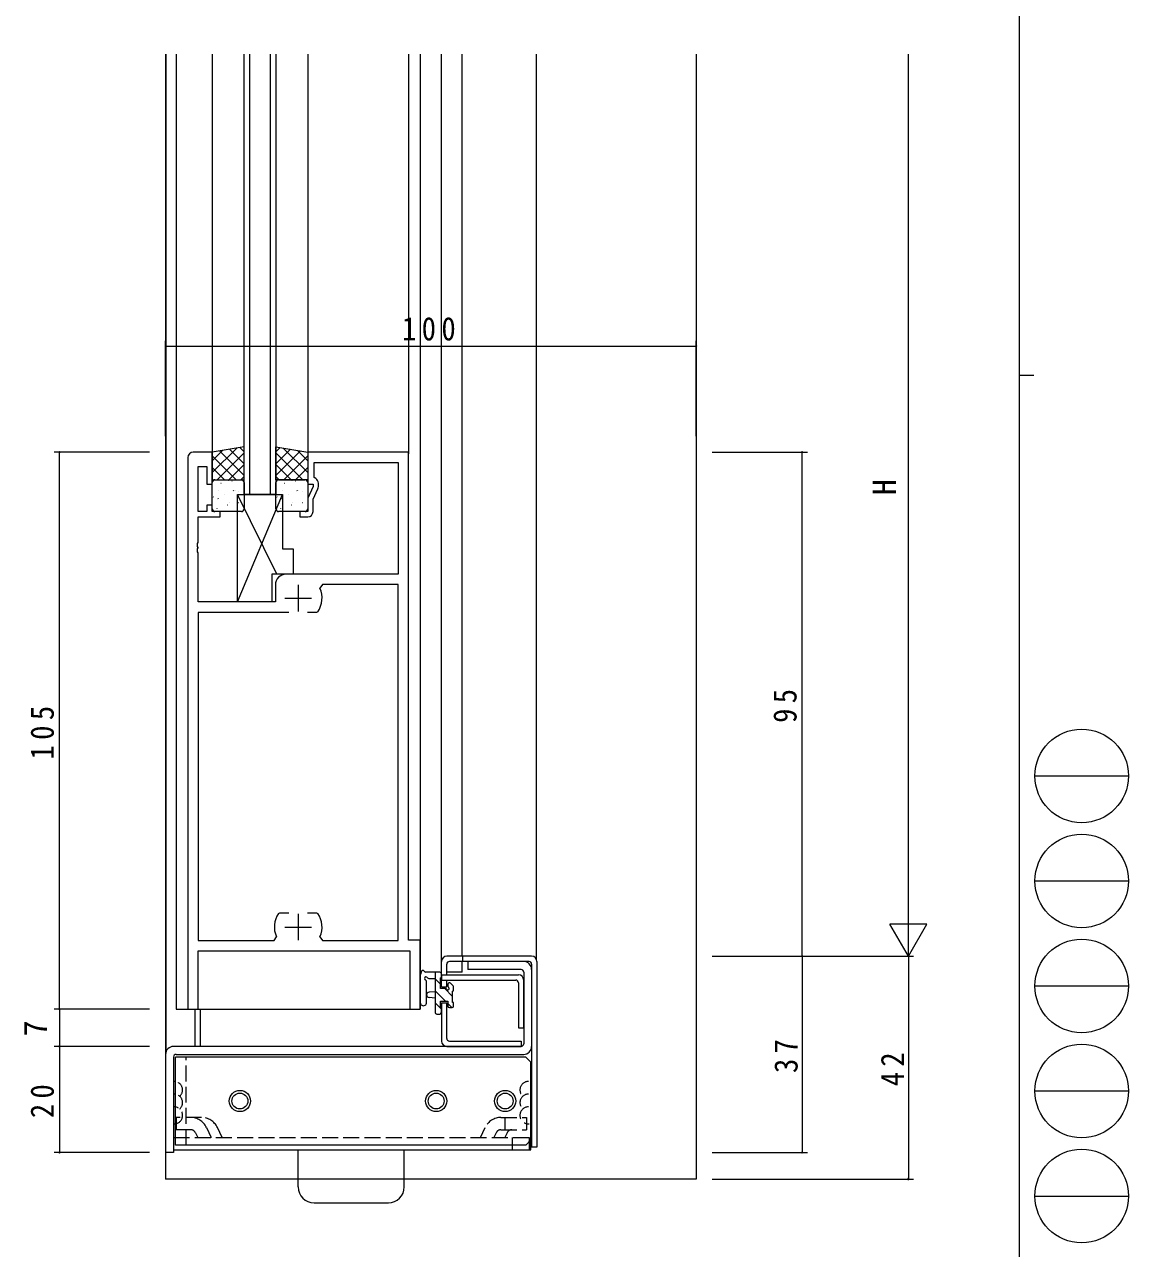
# Model space of a CAD drawing. Units: millimetres on the paper. Extents: x -397 to 397, y -282 to 282.
# Drawn here: x 188.6 to 396.7, y -147.8 to 82.9 of the extents above; entities that cross this region are included whole.
import ezdxf
from ezdxf.enums import TextEntityAlignment as Align

# ---------------------------------------------------------------- set-up
doc = ezdxf.new("R2010")
doc.units = ezdxf.units.MM
doc.linetypes.add('USER2', pattern=[4, 3, -1])
for name, color, linetype, lineweight in [('0-1_YKK_ZWAK', 7, 'Continuous', 18), ('0-3_YKK_11', 7, 'Continuous', 18), ('0-4_YKK_12', 2, 'Continuous', 18), ('0-5_YKK_13', 4, 'Continuous', 18), ('0-6_YKK_D', 6, 'Continuous', 18)]:
    doc.layers.add(name, color=color, linetype=linetype, lineweight=lineweight)
doc.styles.add('ＭＳ ゴシック', font='')
doc.styles.get('ＭＳ ゴシック').set_extended_font_data('MS Gothic')

msp = doc.modelspace()

# ---------------------------------------------------------------- linework, layer by layer
at = {"layer": '0-1_YKK_ZWAK'}
for p, q in [((376.092, 279.3), (376.092, -245.7)), ((376.092, 16.8), (378.892, 16.8)), ((379.068, -58.716), (396.708, -58.716)), ((379.068, -78.512), (396.708, -78.512)), ((379.068, -98.308), (396.708, -98.308)), ((379.068, -118.104), (396.708, -118.104)), ((379.068, -137.9), (396.708, -137.9))]:
    msp.add_line(p, q, dxfattribs=at)
for centre in [(387.888, -58.716), (387.888, -78.512), (387.888, -98.308), (387.888, -118.104), (387.888, -137.9)]:
    msp.add_circle(centre, 8.82, dxfattribs=at)
at = {"layer": '0-3_YKK_11'}
for p, q in [((219.41, 1.3), (219.41, -102.7)), ((224.01, 2.3), (220.41, 2.3)), ((224.01, -3.7), (224.01, 2.3)), ((242.01, 2.3), (242.01, -3.7)), ((261.01, 2.3), (242.01, 2.3)), ((243.21, 0.37), (259.08, 0.37)), ((243.21, -2.5), (243.21, 0.37)), ((259.08, 0.37), (259.08, -20.7)), ((261.01, -89.7), (261.01, 2.3)), ((221.34, -0.4), (223.01, -0.4)), ((221.34, -8.9), (221.34, -0.4)), ((223.01, -0.4), (223.01, -3.7)), ((223.01, -3.7), (224.01, -3.7)), ((242.01, -3.7), (243.01, -3.7)), ((243.01, -4.2), (242.01, -6.345)), ((243.01, -3.7), (243.01, -4.2)), ((243.51, -2.673), (243.21, -2.5)), ((244.01, -4.2), (244.01, -3.539)), ((242.01, -6.345), (242.01, -8.9)), ((243.01, -6.566), (243.916, -4.623)), ((243.01, -8.9), (243.01, -6.566)), ((223.01, -8.9), (221.34, -8.9)), ((223.01, -7.7), (223.01, -8.9)), ((224.01, -7.7), (223.01, -7.7)), ((224.01, -8.9), (224.01, -7.7)), ((225.51, -8.9), (224.01, -8.9)), ((225.51, -9.9), (225.51, -8.9)), ((240.51, -8.9), (240.51, -9.9)), ((242.01, -8.9), (240.51, -8.9)), ((221.34, -9.9), (225.51, -9.9)), ((221.34, -14.742), (221.34, -9.9)), ((240.51, -9.9), (242.01, -9.9)), ((221.22, -14.925), (221.34, -14.742)), ((221.22, -15.475), (221.22, -14.925)), ((221.34, -15.658), (221.22, -15.475)), ((221.22, -15.925), (221.34, -15.742)), ((221.22, -16.475), (221.22, -15.925)), ((221.34, -15.742), (221.34, -15.658)), ((221.34, -16.658), (221.22, -16.475)), ((221.34, -25.9), (221.34, -16.658)), ((259.08, -20.7), (237.91, -20.7)), ((235.91, -22.7), (235.91, -25.9)), ((240.21, -22.7), (240.21, -27.7)), ((244.761, -22.63), (244.306, -23.337)), ((259.08, -22.63), (244.761, -22.63)), ((259.08, -89.77), (259.08, -22.63)), ((237.71, -25.2), (242.71, -25.2)), ((235.91, -25.9), (221.34, -25.9)), ((221.34, -27.9), (221.34, -89.77)), ((238.46, -27.9), (221.34, -27.9)), ((243.656, -27.9), (241.96, -27.9)), ((243.903, -27.771), (243.656, -27.9)), ((236.517, -84.629), (236.763, -84.5)), ((236.763, -84.5), (238.46, -84.5)), ((240.21, -84.7), (240.21, -89.7)), ((241.96, -84.5), (243.656, -84.5)), ((241.96, -84.5), (243.656, -84.5)), ((243.656, -84.5), (243.903, -84.629)), ((237.71, -87.2), (242.71, -87.2)), ((221.34, -89.77), (235.658, -89.77)), ((235.658, -89.77), (236.113, -89.063)), ((244.306, -89.063), (244.761, -89.77)), ((244.761, -89.77), (259.08, -89.77)), ((263.21, -89.7), (261.01, -89.7)), ((263.21, -102.7), (263.21, -89.7)), ((221.34, -91.7), (261.28, -91.7)), ((221.34, -102.7), (221.34, -91.7)), ((261.28, -91.7), (261.28, -102.7)), ((219.41, -102.7), (221.34, -102.7)), ((261.28, -102.7), (263.21, -102.7))]:
    msp.add_line(p, q, dxfattribs=at)
for centre, radius, start, end in [((220.41, 1.3), 1, 90.00001, 179.99999), ((243.01, -3.539), 1, 360, 60.00002), ((243.01, -4.2), 1, 335.00003, 0.00001), ((242.01, -8.9), 1, 270.00001, 359.99999), ((237.91, -22.7), 2, 90.00001, 179.99999), ((240.21, -25.2), 4.5, 325.15008, 24.45637), ((240.21, -87.2), 4.5, 145.15008, 204.45637), ((240.21, -87.2), 4.5, 335.54363, 34.84992)]:
    msp.add_arc(centre, radius, start, end, dxfattribs=at)
at = {"layer": '0-4_YKK_12'}
for p, q in [((215.21, 77.3), (215.21, -134.7)), ((215.31, -110.661), (215.31, 77.3)), ((224.01, 77.3), (224.01, 2.3)), ((230.01, -5.7), (230.01, 77.3)), ((231.01, 77.3), (231.01, -5.7)), ((235.01, -5.7), (235.01, 77.3)), ((236.01, 77.3), (236.01, -5.7)), ((242.01, 77.3), (242.01, 2.3)), ((261.01, 77.3), (261.01, 2)), ((263.21, 77.3), (263.21, -102.7)), ((267.21, -95.699), (267.21, 77.3)), ((271.11, -92.7), (271.11, 77.3)), ((285.11, -93.257), (285.11, 77.3)), ((315.21, 77.3), (315.21, -134.7)), ((236.01, -5.7), (230.01, -5.7)), ((263.21, -34.7), (263.21, -102.7)), ((271.11, -95.699), (271.11, -93.7)), ((271.11, -95.699), (268.21, -95.699)), ((220.71, -102.7), (220.71, -109.7)), ((221.71, -102.7), (221.71, -109.7)), ((315.21, -134.7), (215.21, -134.7))]:
    msp.add_line(p, q, dxfattribs=at)
for points in [[(217.21, 77.3), (217.21, -102.7), (263.21, -102.7)], [(217.21, -34.7), (217.21, -102.7), (263.21, -102.7)]]:
    msp.add_lwpolyline(points, dxfattribs=at)
at = {"layer": '0-5_YKK_13'}
for p, q in [((230.01, 3.3), (224.01, 2.3)), ((228.633, 3.071), (224.01, -1.553)), ((225.939, 2.622), (224.01, 0.692)), ((225.364, 2.526), (230.01, -2.121)), ((227.288, 2.846), (230.01, 0.124)), ((229.212, 3.167), (230.01, 2.37)), ((230.01, -2.9), (230.01, 3.3)), ((236.01, -2.9), (236.01, 3.3)), ((236.01, 3.3), (242.01, 2.3)), ((236.807, 3.167), (236.01, 2.37)), ((238.732, 2.846), (236.01, 0.124)), ((240.656, 2.526), (236.01, -2.121)), ((237.386, 3.071), (242.01, -1.553)), ((240.08, 2.622), (242.01, 0.692)), ((224.01, 2.3), (224.01, -2.9)), ((224.01, 1.634), (228.544, -2.9)), ((230.01, 2.202), (224.908, -2.9)), ((236.01, 2.202), (241.112, -2.9)), ((242.01, 1.634), (237.475, -2.9)), ((242.01, 2.3), (242.01, -2.9)), ((224.01, -0.611), (226.299, -2.9)), ((230.01, -0.043), (227.153, -2.9)), ((230.01, -2.288), (229.398, -2.9)), ((236.01, -0.043), (238.866, -2.9)), ((236.01, -2.288), (236.621, -2.9)), ((242.01, -0.611), (239.72, -2.9)), ((224.01, -2.856), (224.054, -2.9)), ((224.01, -2.9), (230.01, -2.9)), ((224.01, -8.4), (224.01, -3.4)), ((224.51, -2.9), (229.51, -2.9)), ((225.644, -3.521), (225.688, -3.545)), ((227.037, -2.995), (227.043, -3.002)), ((227.721, -3.088), (227.765, -3.112)), ((230.01, -3.4), (230.01, -8.4)), ((242.01, -2.9), (236.01, -2.9)), ((236.01, -8.4), (236.01, -3.4)), ((236.51, -2.9), (241.51, -2.9)), ((237.644, -3.521), (237.688, -3.545)), ((239.037, -2.995), (239.043, -3.002)), ((239.721, -3.088), (239.765, -3.112)), ((242.01, -2.856), (241.965, -2.9)), ((242.01, -3.4), (242.01, -8.4)), ((224.211, -6.145), (224.255, -6.169)), ((225.046, -6.392), (225.093, -6.48)), ((225.218, -4.977), (225.224, -4.985)), ((226.287, -5.712), (226.331, -5.736)), ((227.935, -4.867), (227.982, -4.956)), ((228.312, -4.978), (228.356, -5.002)), ((228.76, -25.9), (237.26, -5.7)), ((228.76, -25.9), (228.76, -5.7)), ((228.76, -5.7), (237.26, -5.7)), ((236.185, -20.7), (228.76, -5.7)), ((228.978, -5.162), (228.985, -5.17)), ((236.211, -6.145), (236.255, -6.169)), ((237.046, -6.392), (237.093, -6.48)), ((237.218, -4.977), (237.224, -4.985)), ((237.26, -5.7), (237.26, -15.9)), ((238.287, -5.712), (238.331, -5.736)), ((239.935, -4.867), (239.982, -4.956)), ((240.312, -4.978), (240.356, -5.002)), ((240.978, -5.162), (240.985, -5.17)), ((229.51, -8.9), (224.51, -8.9)), ((224.854, -8.336), (224.898, -8.36)), ((226.879, -7.602), (226.923, -7.626)), ((227.192, -7.182), (227.199, -7.19)), ((228.955, -7.17), (228.999, -7.194)), ((241.51, -8.9), (236.51, -8.9)), ((236.854, -8.336), (236.898, -8.36)), ((238.879, -7.602), (238.923, -7.626)), ((239.192, -7.182), (239.199, -7.19)), ((240.955, -7.17), (240.999, -7.194)), ((237.26, -15.9), (239.26, -15.9)), ((239.26, -15.9), (239.26, -20.7)), ((235.26, -20.7), (235.26, -25.9)), ((239.26, -20.7), (235.26, -20.7)), ((235.26, -25.9), (228.76, -25.9)), ((267.21, -98.5), (267.21, -93.7)), ((284.21, -92.7), (268.21, -92.7)), ((268.21, -96.2), (268.21, -94.2)), ((283.71, -93.7), (268.71, -93.7)), ((271.21, -93.7), (271.21, -92.7)), ((272.21, -93.7), (272.21, -95.2)), ((282.71, -93.7), (272.21, -93.7)), ((284.21, -94.2), (284.21, -128.7)), ((285.21, -93.7), (285.21, -128.7)), ((263.21, -101.426), (263.21, -96.264)), ((266.91, -95.699), (264.229, -95.699)), ((264.829, -96.899), (266.01, -96.899)), ((266.01, -95.699), (266.01, -103.299)), ((267.205, -95.943), (266.965, -95.704)), ((267.01, -98.799), (267.01, -96.799)), ((267.21, -96.599), (267.21, -95.999)), ((267.21, -96.2), (267.21, -97.2)), ((267.21, -96.2), (281.71, -96.2)), ((282.21, -95.2), (272.21, -95.2)), ((282.71, -95.7), (282.71, -109.2)), ((284.21, -95.2), (284.21, -109.7)), ((264.41, -101.426), (264.412, -97.465)), ((267.01, -97.993), (266.01, -96.993)), ((267.949, -98.799), (267.01, -98.799)), ((267.21, -97.2), (281.21, -97.2)), ((267.21, -98.5), (268.21, -98.5)), ((269.31, -100.293), (267.815, -98.799)), ((268.21, -98.5), (268.21, -97.2)), ((268.41, -97.999), (268.41, -98.338)), ((269.422, -98.286), (268.922, -97.786)), ((269.51, -99.099), (269.51, -98.499)), ((281.71, -97.7), (281.71, -106.2)), ((282.71, -106.2), (282.71, -97.2)), ((266.01, -99.399), (264.865, -99.5)), ((266.01, -100.599), (264.865, -100.497)), ((267.97, -101.199), (266.01, -99.238)), ((267.01, -102.483), (266.01, -101.483)), ((267.01, -101.199), (268.41, -101.199)), ((267.01, -102.499), (267.01, -101.199)), ((267.21, -101.5), (268.21, -101.5)), ((267.21, -101.5), (267.21, -108.7)), ((268.21, -108.2), (268.21, -101.5)), ((268.41, -101.199), (268.41, -102.099)), ((269.31, -101.399), (269.31, -99.299)), ((266.31, -103.599), (266.91, -103.599)), ((267.209, -102.683), (267.025, -102.499)), ((267.21, -103.299), (267.21, -102.699)), ((269.17, -102.399), (268.41, -101.638)), ((268.71, -102.399), (269.21, -102.399)), ((269.51, -102.099), (269.51, -101.599)), ((281.71, -106.2), (282.71, -106.2)), ((282.21, -109.7), (216.71, -109.7)), ((268.21, -109.7), (282.21, -109.7)), ((268.71, -108.7), (282.21, -108.7)), ((282.21, -108.7), (282.21, -109.7)), ((215.21, -111.2), (215.21, -129.7)), ((216.71, -111.7), (216.71, -129.7)), ((283.085, -111.7), (217.085, -111.7)), ((217.085, -128.3), (217.085, -111.7)), ((217.21, -111.2), (282.71, -111.2)), ((283.085, -111.7), (284.085, -112.7)), ((284.085, -129.2), (284.085, -112.7)), ((284.21, -119.7), (284.21, -113.364)), ((216.71, -119.535), (216.71, -127.7)), ((283.085, -128.3), (217.085, -128.3)), ((283.085, -128.3), (284.085, -127.3)), ((285.21, -128.7), (284.21, -128.7)), ((216.71, -129.7), (215.21, -129.7)), ((216.71, -129.2), (284.085, -129.2)), ((216.86, -129.2), (283.71, -129.2)), ((240.21, -136.2), (240.21, -129.2)), ((260.21, -136.2), (260.21, -129.2)), ((243.21, -139.2), (257.21, -139.2))]:
    msp.add_line(p, q, dxfattribs=at)
at = {"layer": '0-5_YKK_13', "linetype": 'USER2'}
for p, q in [((219.085, -128.3), (219.085, -111.7)), ((221.991, -123.1), (217.21, -123.1)), ((217.21, -123.1), (217.21, -125.4)), ((278.428, -123.1), (283.21, -123.1)), ((279.153, -123.1), (279.153, -125.4)), ((283.21, -123.1), (283.21, -125.4)), ((219.928, -125.4), (217.21, -125.4)), ((220.832, -125.972), (221.271, -126.9)), ((222.911, -124.988), (223.816, -126.9)), ((225.879, -126.9), (224.974, -124.988)), ((274.54, -126.9), (275.446, -124.988)), ((277.524, -125.972), (277.085, -126.9)), ((278.428, -125.4), (283.21, -125.4)), ((279.587, -125.972), (279.148, -126.9)), ((216.71, -126.9), (283.71, -126.9)), ((216.71, -126.9), (216.71, -129.2)), ((280.534, -126.9), (280.534, -129.2)), ((283.71, -126.9), (283.71, -129.2))]:
    msp.add_line(p, q, dxfattribs=at)
at = {"layer": '0-5_YKK_13'}
for centre, radius in [((229.215, -120), 2), ((229.215, -120), 1.5), ((266.215, -120), 2), ((266.215, -120), 1.5), ((279.215, -120), 2), ((279.215, -120), 1.5)]:
    msp.add_circle(centre, radius, dxfattribs=at)
for centre, radius, start, end in [((224.51, -3.4), 0.5, 90, 180), ((229.51, -3.4), 0.5, 0, 90), ((236.51, -3.4), 0.5, 90, 180), ((241.51, -3.4), 0.5, 0, 90), ((224.51, -8.4), 0.5, 180, 270), ((229.51, -8.4), 0.5, 270, 0), ((236.51, -8.4), 0.5, 180, 270), ((241.51, -8.4), 0.5, 270, 0), ((268.21, -93.7), 1, 90, 180), ((268.71, -94.2), 0.5, 90, 180), ((282.71, -95.2), 1.5, 0, 90), ((283.71, -94.2), 0.5, 0, 90), ((284.21, -93.7), 1, 0, 90), ((263.51, -96.264), 0.3, 130.52878, 180), ((263.12, -95.808), 0.3, 310.52878, 10.52878), ((263.71, -95.699), 0.3, 30, 190.52878), ((264.229, -95.399), 0.3, 210, 270), ((264.31, -96.899), 0.3, 30, 250.81024), ((264.829, -96.599), 0.3, 210, 270), ((266.91, -95.999), 0.3, 0, 90), ((267.01, -96.599), 0.2, 270, 0), ((281.71, -97.2), 1, 0, 90), ((282.21, -95.7), 0.5, 0, 90), ((264.112, -97.465), 0.3, 359.95977, 70.81024), ((267.949, -99.099), 0.3, 33.05573, 90), ((268.41, -98.799), 0.25, 213.05573, 56.94427), ((268.71, -97.999), 0.3, 45, 180), ((268.71, -98.338), 0.3, 180, 236.94427), ((269.31, -99.099), 0.2, 270, 0), ((269.21, -98.499), 0.3, 0, 45), ((281.21, -97.7), 0.5, 0, 90), ((263.81, -101.426), 0.6, 179.95977, 359.95977), ((264.91, -99.999), 0.5, 95.09207, 264.90793), ((269.31, -101.599), 0.2, 0, 90), ((266.31, -103.299), 0.3, 180, 270), ((266.91, -103.299), 0.3, 270, 0), ((267.01, -102.699), 0.2, 0, 90), ((268.71, -102.099), 0.3, 180, 270), ((269.21, -102.099), 0.3, 270, 0), ((268.71, -108.2), 0.5, 180, 270), ((216.71, -111.2), 1.5, 90, 180), ((268.21, -108.7), 1, 180, 270), ((282.21, -109.2), 0.5, 270, 0), ((282.71, -109.7), 1.5, 270, 0), ((217.21, -111.7), 0.5, 90, 180), ((243.21, -136.2), 3, 180, 270), ((257.21, -136.2), 3, 270, 0)]:
    msp.add_arc(centre, radius, start, end, dxfattribs=at)
at = {"layer": '0-5_YKK_13', "linetype": 'USER2'}
for centre, radius, start, end in [((216.817, -117.904), 1.6, 83.08039, 90.00044), ((216.817, -117.904), 1.6, 311.40683, 83.08039), ((283.602, -117.904), 1.6, 96.91945, 228.59317), ((283.602, -117.904), 1.6, 89.99956, 96.91945), ((216.817, -120.304), 1.6, 83.07687, 90.00044), ((216.817, -120.304), 1.6, 311.40963, 83.07687), ((283.603, -120.304), 1.6, 96.92297, 228.59037), ((283.603, -120.304), 1.6, 89.99956, 96.92297), ((216.817, -122.704), 1.6, 83.07731, 90), ((216.817, -122.704), 1.6, 276.92269, 83.07731), ((283.603, -122.704), 1.6, 96.92253, 263.07747), ((283.603, -122.704), 1.6, 90, 96.92253), ((216.817, -122.704), 1.6, 266.16003, 276.92269), ((219.928, -126.4), 3.3, 25.33761, 90), ((221.991, -126.4), 3.3, 25.33761, 90), ((278.428, -126.4), 3.3, 90, 154.66239), ((283.603, -122.704), 1.6, 263.07747, 273.84013), ((219.928, -126.4), 1, 25.33761, 90), ((278.428, -126.4), 1, 90, 154.66239), ((280.491, -126.4), 1, 90, 154.66239)]:
    msp.add_arc(centre, radius, start, end, dxfattribs=at)
at = {"layer": '0-6_YKK_D'}
for p, q in [((355.21, -85.7), (355.21, 77.3)), ((215.21, 5.3), (215.21, 23.3)), ((315.21, 5.3), (315.21, 23.3)), ((215.21, 22.3), (315.21, 22.3)), ((212.21, 2.3), (194.21, 2.3)), ((195.21, -102.7), (195.21, 2.3)), ((318.21, 2.3), (336.21, 2.3)), ((335.21, -92.7), (335.21, 2.3)), ((355.21, -92.7), (355.21, -80.576)), ((358.71, -86.638), (351.71, -86.638)), ((355.21, -92.7), (351.71, -86.638)), ((355.21, -92.7), (358.71, -86.638)), ((318.21, -92.7), (336.21, -92.7)), ((318.21, -92.7), (336.21, -92.7)), ((318.21, -92.7), (356.21, -92.7)), ((318.21, -92.7), (356.21, -92.7)), ((335.21, -92.7), (335.21, -129.7)), ((355.21, -92.7), (355.21, -134.7)), ((212.21, -102.7), (194.21, -102.7)), ((212.21, -102.7), (194.21, -102.7)), ((195.21, -102.7), (195.21, -109.7)), ((212.21, -109.7), (194.21, -109.7)), ((212.21, -109.7), (194.21, -109.7)), ((195.21, -109.7), (195.21, -129.7)), ((212.21, -129.7), (194.21, -129.7)), ((318.21, -129.7), (336.21, -129.7)), ((318.21, -134.7), (356.21, -134.7))]:
    msp.add_line(p, q, dxfattribs=at)
for centre, start, end in [((215.21, 22.3), 0, 180), ((215.21, 22.3), 180, 0), ((315.21, 22.3), 0, 180), ((315.21, 22.3), 180, 0), ((195.21, 2.3), 90, 270), ((195.21, 2.3), 270, 90), ((335.21, 2.3), 90, 270), ((335.21, 2.3), 270, 90), ((335.21, -92.7), 90, 270), ((335.21, -92.7), 270, 90), ((195.21, -102.7), 90, 270), ((195.21, -102.7), 90, 270), ((195.21, -102.7), 270, 90), ((195.21, -102.7), 270, 90), ((195.21, -109.7), 90, 270), ((195.21, -109.7), 90, 270), ((195.21, -109.7), 270, 90), ((195.21, -109.7), 270, 90), ((195.21, -129.7), 90, 270), ((195.21, -129.7), 270, 90), ((335.21, -129.7), 90, 270), ((335.21, -129.7), 270, 90), ((355.21, -134.7), 90, 270), ((355.21, -134.7), 270, 90)]:
    msp.add_arc(centre, 0.106, start, end, dxfattribs=at)

# ---------------------------------------------------------------- texts
at = {"layer": '0-6_YKK_D', "color": 7, "style": 'ＭＳ ゴシック'}
for s, p in [('H', (354.21, -5.8)), ('7', (194.21, -107.8))]:
    msp.add_text(s, height=4.399, rotation=90, dxfattribs=at).set_placement(p, align=Align.BOTTOM_LEFT)
at = {"layer": '0-6_YKK_D', "color": 7, "insert": (259.77, 23.3), "char_height": 4.399, "attachment_point": 7, "style": 'ＭＳ ゴシック'}
msp.add_mtext('\\T1.38;\\W0.9;100', dxfattribs=at)
at = {"layer": '0-6_YKK_D', "color": 7, "char_height": 4.399, "attachment_point": 7, "rotation": 90, "style": 'ＭＳ ゴシック'}
for s, insert in [('\\T1.37;\\W0.9;95', (334.21, -48.72)), ('\\T1.38;\\W0.9;105', (194.21, -55.64)), ('\\T1.37;\\W0.9;37', (334.41, -114.72)), ('\\T1.37;\\W0.9;42', (354.41, -117.22)), ('\\T1.37;\\W0.9;20', (194.21, -123.22))]:
    msp.add_mtext(s, dxfattribs=dict(at, insert=insert))

doc.saveas('drawing.dxf')
